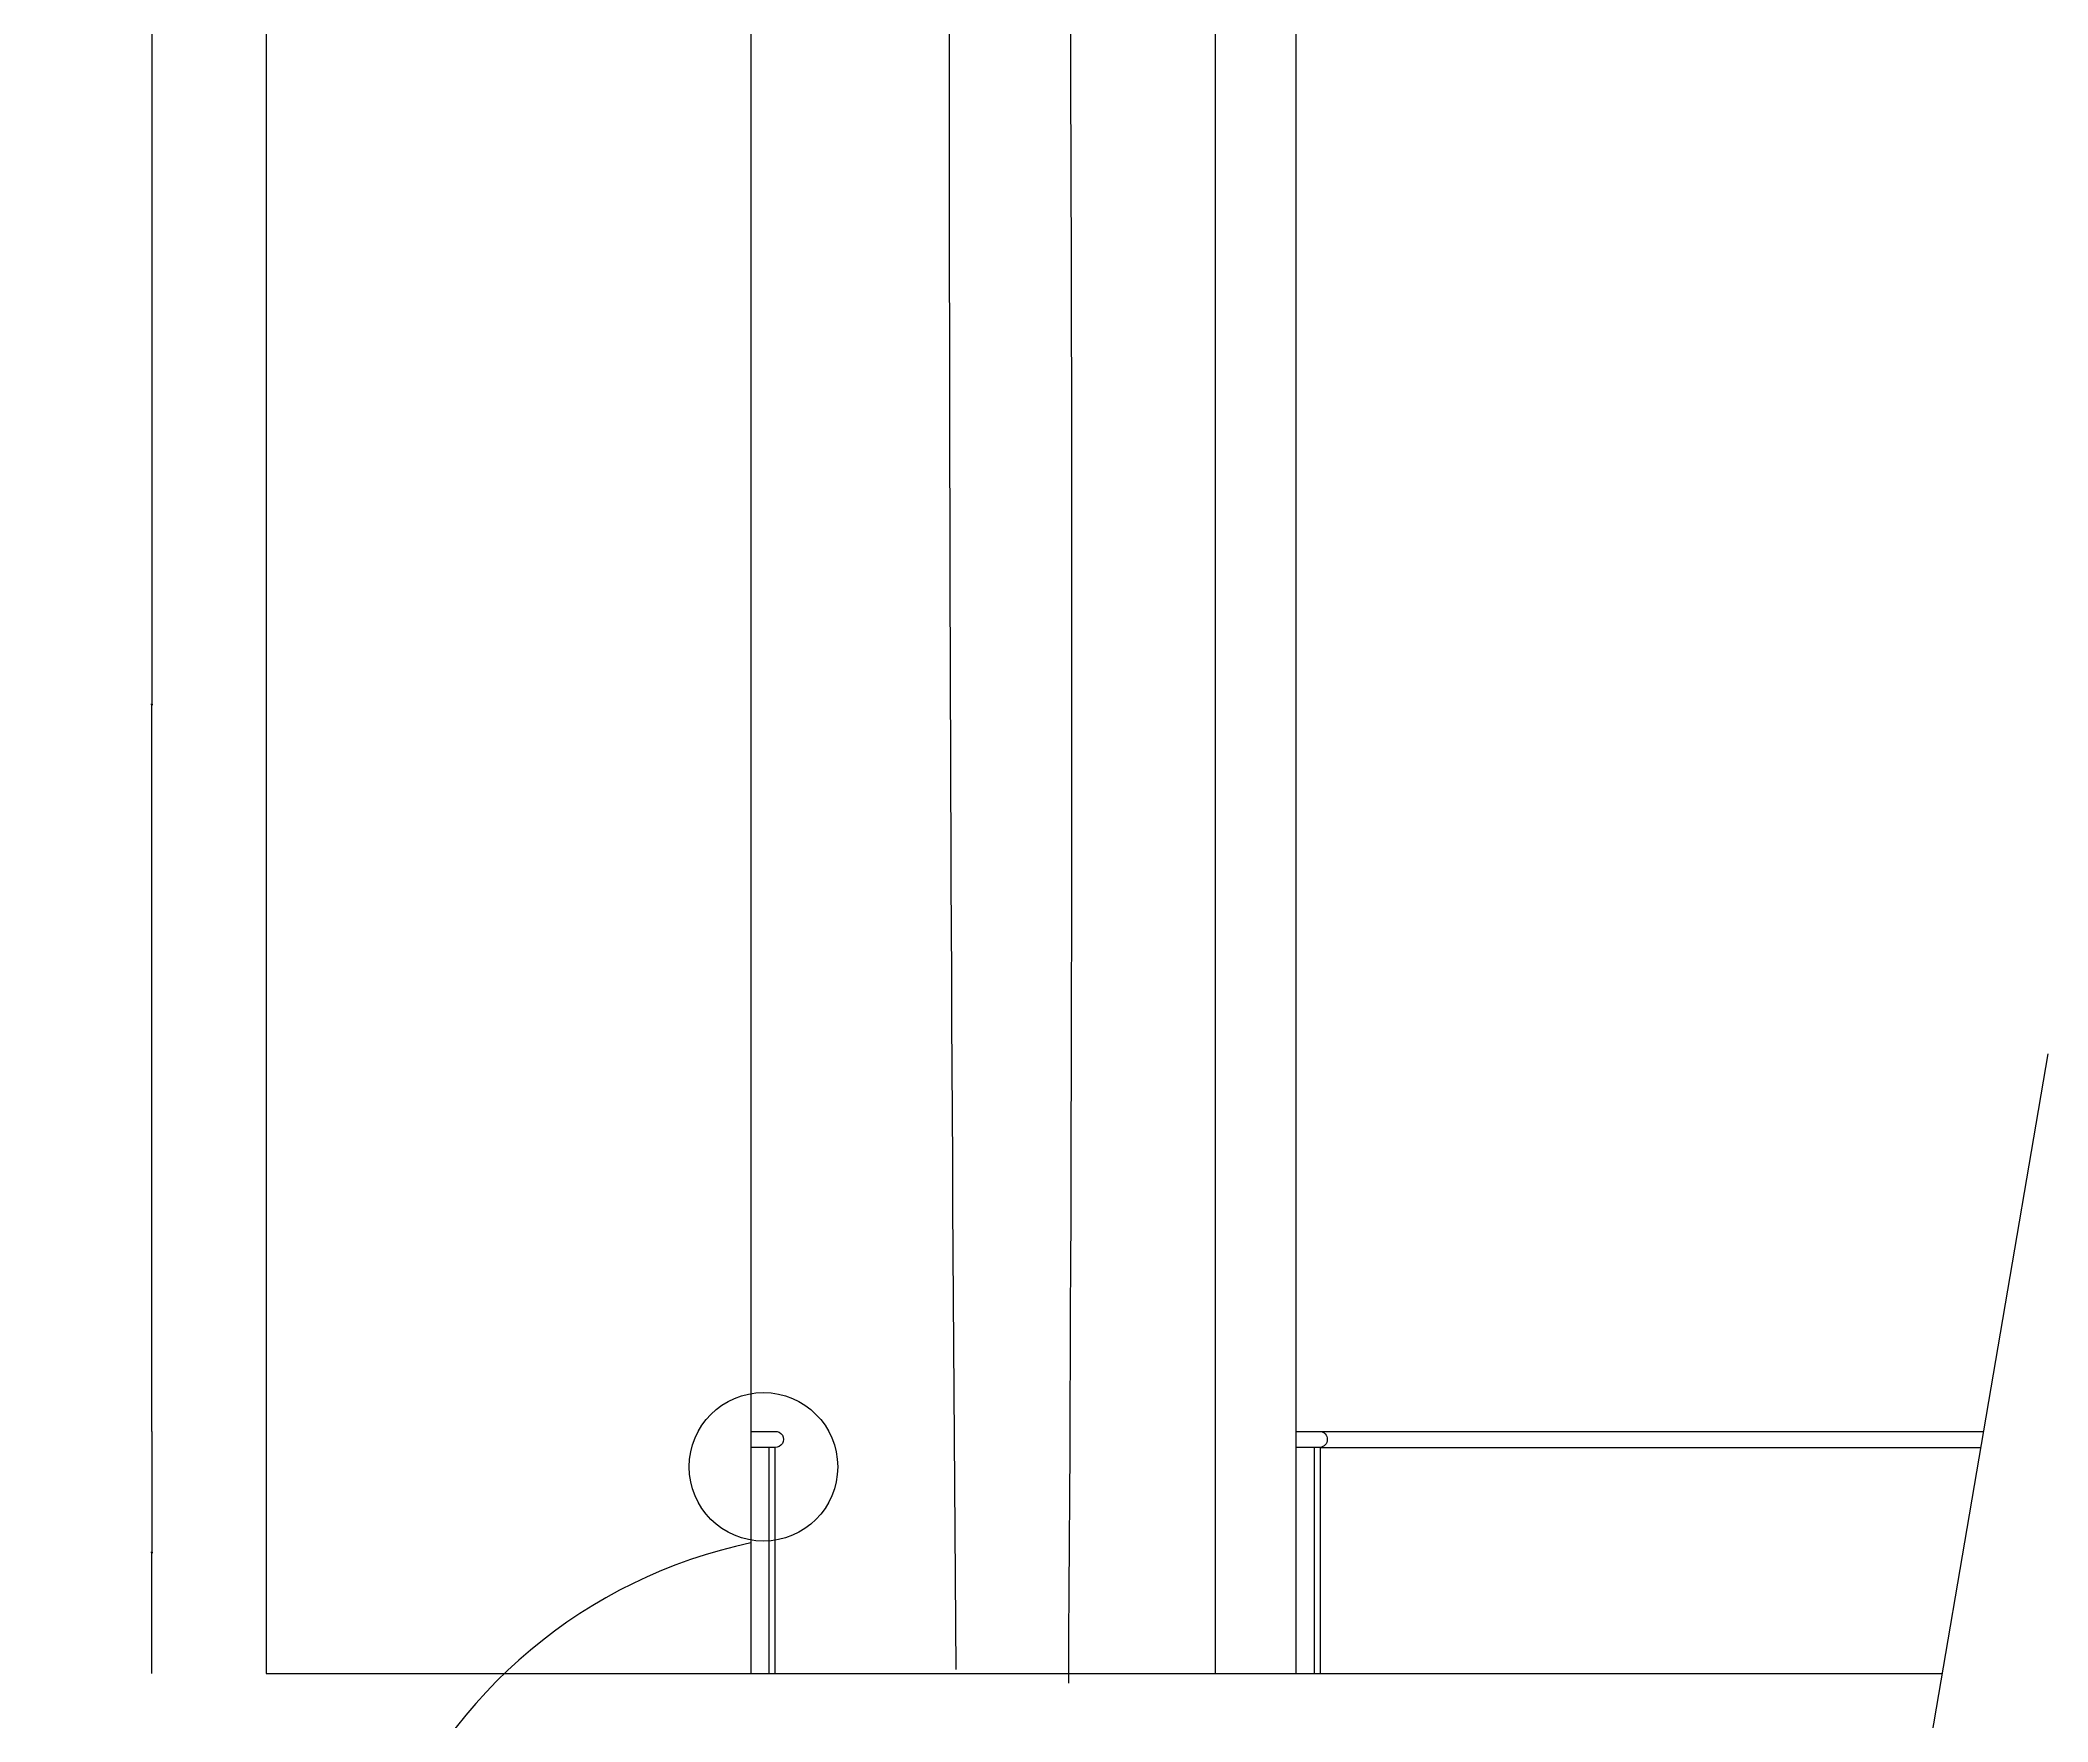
# Model space of a CAD drawing. Header units: metres. Extents: x 196 to 5438, y 102 to 7180.
# Drawn here: x 4353 to 5347, y 2920 to 3753 of the extents above; entities that cross this region are included whole.
import ezdxf

# ---------------------------------------------------------------- set-up
doc = ezdxf.new("R2010")
doc.units = ezdxf.units.M
for name, color, linetype in [('2', 2, 'Continuous'), ('3', 3, 'Continuous'), ('4', 4, 'Continuous'), ('7', 7, 'Continuous'), ('BH', 3, 'Continuous'), ('DIM', 3, 'Continuous')]:
    doc.layers.add(name, color=color, linetype=linetype)
doc.dimstyles.get("Standard").update_dxf_attribs({"dimtxt": 2.5, "dimasz": 2.5, "dimexe": 1.25, "dimexo": 0.625, "dimtad": 1, "dimcen": 2.5, "dimazin": 3, "dimtfac": 1, "dimtmove": 0, "dimatfit": 3})

# ---------------------------------------------------------------- blocks, each defined once
blk = doc.blocks.new('*D45')
for p, q in [((4408.19, 3784.16), (4408.19, 3424.16)), ((4407.94, 3424.16), (4407.69, 3424.16)), ((4408.19, 3064.16), (4408.19, 3424.16)), ((4408.19, 3424.16), (4408.19, 3424.16)), ((4408.44, 3424.16), (4408.69, 3424.16))]:
    blk.add_line(p, q)
at = {"layer": 'Defpoints'}
for p in [(4408.19, 3784.16), (4408.19, 3424.16), (4408.19, 3064.16)]:
    blk.add_point(p, dxfattribs=at)
at = {"layer": 'DIM', "insert": (4408.19, 3425.285), "char_height": 1, "attachment_point": 5}
blk.add_mtext('0', dxfattribs=at)
blk = doc.blocks.new('*D47')
for p, q in [((4408.19, 3064.16), (4408.19, 3004.16)), ((4407.94, 3004.16), (4407.69, 3004.16)), ((4408.19, 2944.16), (4408.19, 3004.16)), ((4408.19, 3004.16), (4408.19, 3004.16)), ((4408.44, 3004.16), (4408.69, 3004.16))]:
    blk.add_line(p, q)
at = {"layer": 'Defpoints'}
for p in [(4408.19, 3064.16), (4408.19, 3004.16), (4408.19, 2944.16)]:
    blk.add_point(p, dxfattribs=at)
at = {"layer": 'DIM', "insert": (4408.19, 3005.285), "char_height": 1, "attachment_point": 5}
blk.add_mtext('0', dxfattribs=at)

msp = doc.modelspace()

# ---------------------------------------------------------------- hatches: boundary and pattern name
at = {"layer": 'BH'}
h = msp.add_hatch(dxfattribs=at)
h.set_pattern_fill('ANSI31', scale=500)
h.paths.add_polyline_path([(4704.81, 3794.16), (4464.81, 3794.16), (4464.81, 2944.16), (4583.25, 2944.16, -0.14), (4704.81, 3008.91), (4704.81, 3010.36, -0.36), (4674.35, 3046.58, -0.36), (4704.81, 3082.81)])
h.paths.add_polyline_path([(4704.81, 2944.16), (4704.81, 3008.91, 0.14), (4583.25, 2944.16)])
h.paths.add_polyline_path([(4704.81, 3010.36), (4704.81, 3082.81, 0.36), (4674.35, 3046.58, 0.36)])

# ---------------------------------------------------------------- linework, layer by layer
at = {"layer": '2'}
for p, q in [((4464.81, 3794.16), (4464.81, 2944.16)), ((4704.81, 3794.16), (4704.81, 2944.16)), ((4464.81, 2944.16), (5294.85, 2944.16))]:
    msp.add_line(p, q, dxfattribs=at)
at = {"layer": '3'}
for p, q in [((4713.81, 3056.16), (4713.81, 2944.16)), ((4983.81, 3056.16), (4983.81, 2944.16)), ((4986.81, 3056.16), (5313.99, 3056.16))]:
    msp.add_line(p, q, dxfattribs=at)
for centre, radius, start, end in [((-72653.25, 3440.11), 77517.17, 359.63, 1.81), ((105577.31, 3772.85), 100774.25, 178.8, 180.47)]:
    msp.add_arc(centre, radius, start, end, dxfattribs=at)
at = {"layer": '4'}
for p, q in [((4934.81, 5144.16), (4934.81, 2944.16)), ((4974.81, 5144.16), (4974.81, 2944.16)), ((4716.81, 3056.16), (4716.81, 2944.16)), ((4986.81, 3056.16), (4986.81, 2944.16))]:
    msp.add_line(p, q, dxfattribs=at)
for points in [[(4704.81, 3064.16), (4716.81, 3064.16, -1.06), (4716.81, 3056.16), (4704.81, 3056.16)], [(4974.81, 3064.16), (4986.81, 3064.16, -0.9), (4986.81, 3056.16), (4974.81, 3056.16)]]:
    msp.add_lwpolyline(points, format="xyb", dxfattribs=at)
at = {"layer": '7'}
msp.add_line((4986.81, 3064.16), (5315.35, 3064.16), dxfattribs=at)
at = {"layer": 'DIM'}
msp.add_line((5347.29, 3251.12), (5262.88, 2757), dxfattribs=at)
msp.add_lwpolyline([(4704.81, 3008.91, 0.25), (4524.45, 2857.64, -0.28), (4352.86, 2764.61, -1.41)], format="xyb", dxfattribs=at)
msp.add_circle((4711.12, 3046.58), 36.77, dxfattribs=at)

# ---------------------------------------------------------------- dimensions: what is measured, and where the dimension line sits
for base, p1, p2, picture, middle in [((4408.19, 3424.16), (4408.19, 3784.16), (4408.19, 3064.16), '*D45', (4408.19, 3425.285)), ((4408.19, 3004.16), (4408.19, 3064.16), (4408.19, 2944.16), '*D47', (4408.19, 3005.285))]:
    dim = msp.add_linear_dim(base=base, p1=p1, p2=p2, dimstyle='Standard', dxfattribs=at)
    dim.commit()
    dim.dimension.update_dxf_attribs({"geometry": picture, "text_midpoint": middle})

doc.saveas('drawing.dxf')
